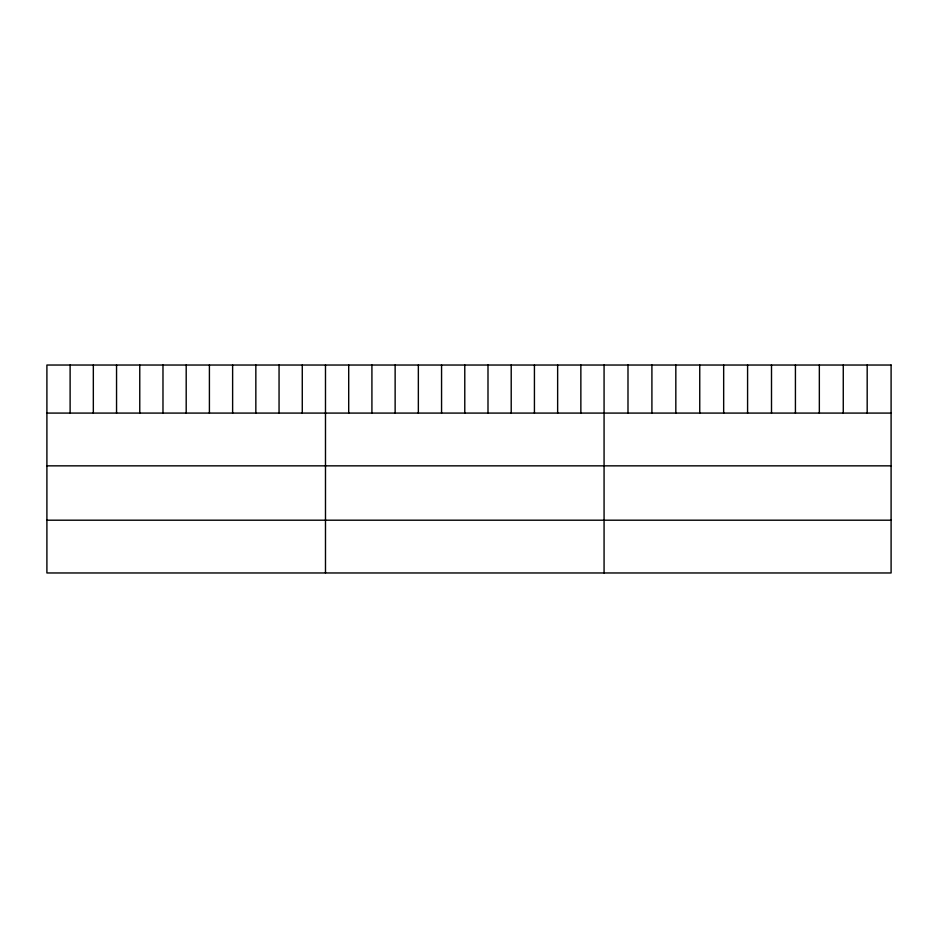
<?xml version="1.0" encoding="UTF-8"?>
<svg xmlns="http://www.w3.org/2000/svg" width="938" height="938" viewBox="0 0 938 938"><rect width="100%" height="100%" fill="white"/><g stroke="black" fill="none" stroke-linecap="round" stroke-linejoin="round"><path stroke-width="1.41" d="M46.9 413.083L891.1 413.083M46.9 465.846L891.1 465.846M46.9 520.203L891.1 520.203M867.181 365.034L867.181 413.083M843.262 365.034L843.262 413.083M819.343 365.034L819.343 413.083M795.424 365.034L795.424 413.083M771.505 365.034L771.505 413.083M747.586 365.034L747.586 413.083M723.667 365.034L723.667 413.083M699.748 365.034L699.748 413.083M675.829 365.034L675.829 413.083M651.91 365.034L651.91 413.083M627.991 365.034L627.991 413.083M604.072 365.034L604.072 572.966M580.856 365.034L580.856 413.083M557.641 365.034L557.641 413.083M534.426 365.034L534.426 413.083M511.21 365.034L511.21 413.083M487.995 365.034L487.995 413.083M464.779 365.034L464.779 413.083M441.564 365.034L441.564 413.083M418.348 365.034L418.348 413.083M395.133 365.034L395.133 413.083M371.917 365.034L371.917 413.083M348.702 365.034L348.702 413.083M325.486 365.034L325.486 572.966M302.271 365.034L302.271 413.083M279.055 365.034L279.055 413.083M255.84 365.034L255.84 413.083M232.624 365.034L232.624 413.083M209.409 365.034L209.409 413.083M186.193 365.034L186.193 413.083M162.978 365.034L162.978 413.083M139.762 365.034L139.762 413.083M116.547 365.034L116.547 413.083M93.331 365.034L93.331 413.083M70.115 365.034L70.115 413.083M891.1 365.034L46.9 365.034L46.9 572.966L891.1 572.966L891.1 365.034"/></g></svg>
